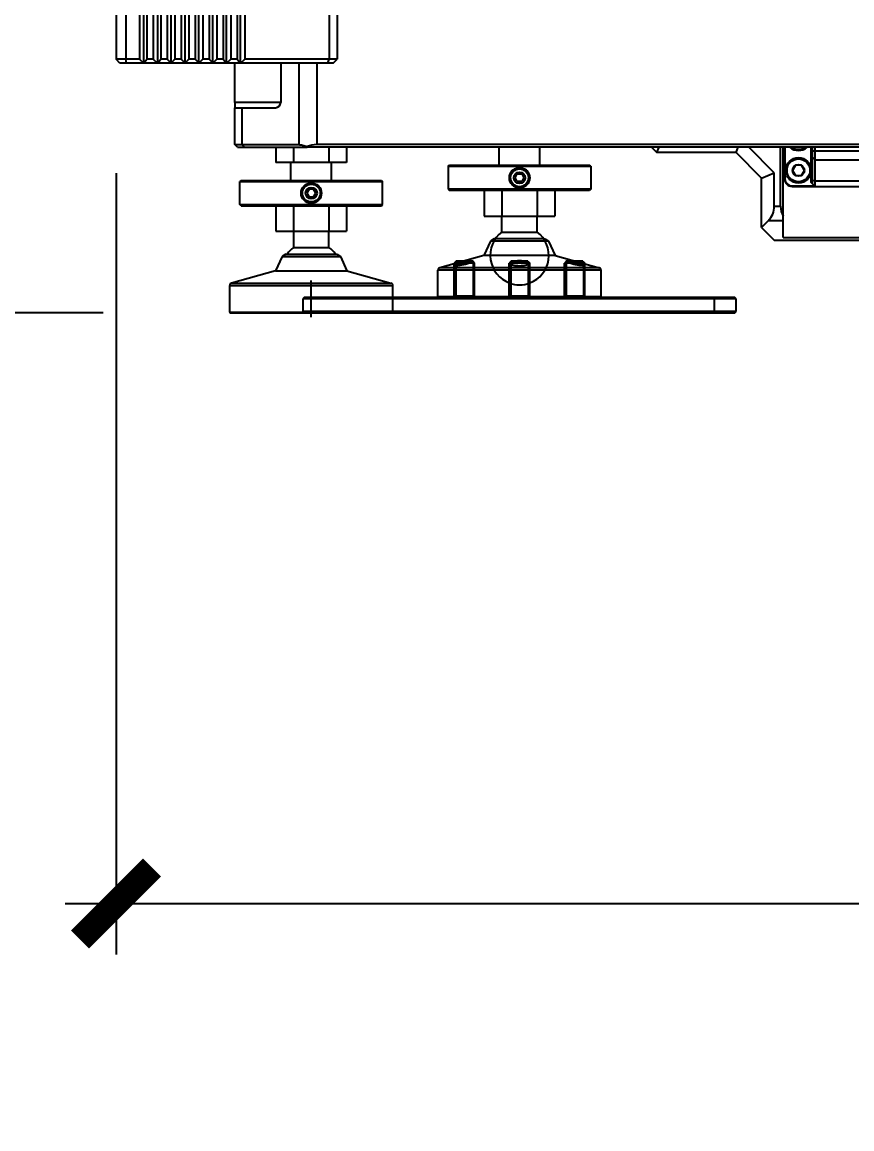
# Model space of a CAD drawing. Header units: millimetres. Extents: x -73584 to -37571, y -61249 to -50748.
# Drawn here: x -54854.5 to -54528.8, y -55821 to -55386.7 of the extents above; entities that cross this region are included whole.
import ezdxf

# ---------------------------------------------------------------- set-up
doc = ezdxf.new("R2010")
doc.units = ezdxf.units.MM
doc.header["$LTSCALE"] = 200
doc.header["$PDSIZE"] = -1
doc.linetypes.add('DOT_CENTER', pattern=[14, 12, -1, 0, -1])
doc.layers.add('1', color=7, linetype='Continuous')
doc.layers.add('DIM', color=3, linetype='Continuous')
doc.styles.add('TSSD_Dimension', font='tssdeng.shx', dxfattribs={"width": 0.7, "bigfont": 'hztxt.shx'})
doc.dimstyles.new('TSSD_20_20', dxfattribs={"dimtxt": 60, "dimasz": 20, "dimexe": 20, "dimexo": 50, "dimgap": 20, "dimtad": 1, "dimdec": 0, "dimzin": 0, "dimdsep": 46, "dimtxsty": 'TSSD_Dimension', "dimblk": 'ARCHTICK', "dimcen": 0, "dimdle": 20, "dimclrt": 7, "dimadec": 0, "dimazin": 0, "dimtfac": 1, "dimtdec": 0, "dimtix": 1, "dimtmove": 2, "dimatfit": 3, "dimfxl": 1, "dimtolj": 1, "dimtzin": 0, "dimarcsym": 0})

# ---------------------------------------------------------------- blocks, each defined once
blk = doc.blocks.new('1236')
at = {"color": 7, "linetype": 'Continuous'}
for p, q in [((-44619.35, -55885.55), (-44619.35, -55878.55)), ((-44603.35, -55885.55), (-44603.35, -55878.55)), ((-44559.49, -55878.55), (-44557.39, -55880.65)), ((-44557.39, -55880.65), (-44556.52, -55878.55)), ((-44526.35, -55880.65), (-44557.39, -55880.65)), ((-44526.35, -55880.65), (-44525.48, -55878.55)), ((-44516.35, -55890.65), (-44526.35, -55880.65)), ((-44511.35, -55888.58), (-44521.37, -55878.55)), ((-44508.85, -55901.74), (-44508.85, -55878.55)), ((-44507.35, -55878.55), (-44507.35, -55890.95)), ((-44507.15, -55878.55), (-44507.15, -55890.95)), ((-44496.85, -55892.45), (-44496.85, -55878.55)), ((-44496.35, -55892.95), (-44496.35, -55878.55)), ((-44496.35, -55879.96), (-44476.35, -55879.96)), ((-44496.35, -55882.46), (-44495.35, -55883.46)), ((-44495.35, -55893.95), (-44495.35, -55878.55)), ((-44639.35, -55886.05), (-44638.85, -55885.55)), ((-44639.35, -55886.05), (-44583.35, -55886.05)), ((-44639.35, -55886.05), (-44639.35, -55895.05)), ((-44638.85, -55885.55), (-44583.85, -55885.55)), ((-44583.35, -55886.05), (-44583.85, -55885.55)), ((-44583.35, -55886.05), (-44583.35, -55895.05)), ((-44503, -55885.65), (-44504.15, -55887.65)), ((-44500.69, -55885.65), (-44503, -55885.65)), ((-44499.54, -55887.65), (-44500.69, -55885.65)), ((-44495.35, -55883.46), (-44477.35, -55883.46)), ((-44613.08, -55890.55), (-44612.21, -55889.05)), ((-44612.21, -55892.05), (-44613.08, -55890.55)), ((-44612.21, -55889.05), (-44610.48, -55889.05)), ((-44610.48, -55889.05), (-44609.61, -55890.55)), ((-44609.61, -55890.55), (-44610.48, -55892.05)), ((-44516.35, -55890.65), (-44511.35, -55888.58)), ((-44516.35, -55910.05), (-44516.35, -55890.65)), ((-44511.35, -55901.74), (-44511.35, -55888.58)), ((-44507.35, -55890.95), (-44507.15, -55890.95)), ((-44504.15, -55887.65), (-44503, -55889.65)), ((-44503, -55889.65), (-44500.69, -55889.65)), ((-44500.69, -55889.65), (-44499.54, -55887.65)), ((-44496.35, -55891.5), (-44495.35, -55891.78)), ((-44583.35, -55895.05), (-44639.35, -55895.05)), ((-44639.35, -55895.05), (-44638.85, -55895.55)), ((-44583.85, -55895.55), (-44638.85, -55895.55)), ((-44625.2, -55895.55), (-44625.2, -55905.55)), ((-44618.27, -55895.55), (-44618.27, -55905.55)), ((-44610.48, -55892.05), (-44612.21, -55892.05)), ((-44604.42, -55895.55), (-44604.42, -55905.55)), ((-44597.49, -55895.55), (-44597.49, -55905.55)), ((-44583.35, -55895.05), (-44583.85, -55895.55)), ((-44504.35, -55893.75), (-44495.55, -55893.75)), ((-44504.35, -55893.75), (-44504.35, -55893.95)), ((-44504.35, -55893.95), (-44468.35, -55893.95)), ((-44495.35, -55893.95), (-44496.85, -55892.45)), ((-44495.35, -55891.78), (-44477.35, -55891.78)), ((-44511.35, -55901.74), (-44508.85, -55901.74)), ((-44625.2, -55905.55), (-44597.49, -55905.55)), ((-44618.25, -55911.85), (-44618.25, -55905.55)), ((-44604.45, -55911.85), (-44604.45, -55905.55)), ((-44513.69, -55907.39), (-44516.35, -55910.05)), ((-44507.85, -55907.39), (-44513.69, -55907.39)), ((-44618.25, -55911.85), (-44604.45, -55911.85)), ((-44516.35, -55910.05), (-44511.35, -55915.05)), ((-44622.76, -55915.46), (-44625.35, -55921.05)), ((-44621.35, -55914.55), (-44622.76, -55915.46)), ((-44599.93, -55915.46), (-44622.76, -55915.46)), ((-44620.83, -55914.55), (-44621.35, -55914.55)), ((-44601.86, -55914.55), (-44620.83, -55914.55)), ((-44601.86, -55914.55), (-44601.35, -55914.55)), ((-44601.35, -55914.55), (-44599.93, -55915.46)), ((-44599.93, -55915.46), (-44597.35, -55921.05)), ((-44511.35, -55915.05), (-44461.35, -55915.05)), ((-44507.85, -55914.05), (-44464.85, -55914.05)), ((-44625.35, -55921.05), (-44642.61, -55925.85)), ((-44597.35, -55921.05), (-44625.35, -55921.05)), ((-44597.35, -55921.05), (-44580.08, -55925.85)), ((-44580.08, -55925.85), (-44642.61, -55925.85)), ((-44636.23, -55923.25), (-44637, -55924.02)), ((-44629, -55924.02), (-44637, -55924.02)), ((-44637, -55937.55), (-44637, -55924.02)), ((-44636.4, -55924.94), (-44636.4, -55937.05)), ((-44629.76, -55923.25), (-44636.23, -55923.25)), ((-44629.76, -55923.25), (-44629, -55924.02)), ((-44629.6, -55923.31), (-44629.6, -55937.05)), ((-44629, -55937.55), (-44629, -55924.02)), ((-44614.58, -55923.25), (-44615.35, -55924.02)), ((-44607.35, -55924.02), (-44615.35, -55924.02)), ((-44615.35, -55937.55), (-44615.35, -55924.02)), ((-44614.75, -55924.17), (-44614.75, -55937.05)), ((-44608.11, -55923.25), (-44614.58, -55923.25)), ((-44608.11, -55923.25), (-44607.35, -55924.02)), ((-44607.95, -55924.17), (-44607.95, -55937.05)), ((-44607.35, -55937.55), (-44607.35, -55924.02)), ((-44592.93, -55923.25), (-44593.69, -55924.02)), ((-44585.69, -55924.02), (-44593.69, -55924.02)), ((-44593.69, -55937.55), (-44593.69, -55924.02)), ((-44593.09, -55923.31), (-44593.09, -55937.05)), ((-44586.46, -55923.25), (-44592.93, -55923.25)), ((-44586.46, -55923.25), (-44585.69, -55924.02)), ((-44586.29, -55924.94), (-44586.29, -55937.05)), ((-44585.69, -55937.55), (-44585.69, -55924.02)), ((-44579.35, -55926.81), (-44643.35, -55926.81)), ((-44643.35, -55937.25), (-44643.35, -55926.81)), ((-44579.35, -55937.25), (-44579.35, -55926.81)), ((-44695.85, -55937.55), (-44696.35, -55938.05)), ((-44526.35, -55938.05), (-44696.35, -55938.05)), ((-44696.35, -55938.05), (-44696.35, -55943.05)), ((-44526.85, -55937.55), (-44695.85, -55937.55)), ((-44579.35, -55937.25), (-44643.35, -55937.25)), ((-44636.4, -55937.05), (-44636.9, -55937.55)), ((-44629.6, -55937.05), (-44636.4, -55937.05)), ((-44629.6, -55937.05), (-44629.1, -55937.55)), ((-44614.75, -55937.05), (-44615.25, -55937.55)), ((-44607.95, -55937.05), (-44614.75, -55937.05)), ((-44611.35, -55938.05), (-44611.35, -55937.55)), ((-44607.95, -55937.05), (-44607.45, -55937.55)), ((-44593.09, -55937.05), (-44593.59, -55937.55)), ((-44586.29, -55937.05), (-44593.09, -55937.05)), ((-44586.29, -55937.05), (-44585.79, -55937.55)), ((-44534.77, -55943.05), (-44534.77, -55938.05)), ((-44526.35, -55938.05), (-44526.85, -55937.55)), ((-44526.35, -55943.05), (-44526.35, -55938.05)), ((-44526.35, -55943.05), (-44696.35, -55943.05)), ((-44696.35, -55943.05), (-44695.85, -55943.55)), ((-44695.85, -55943.55), (-44526.85, -55943.55)), ((-44535.2, -55943.55), (-44534.77, -55943.05)), ((-44526.85, -55943.55), (-44526.35, -55943.05))]:
    blk.add_line(p, q, dxfattribs=at)
at = {"linetype": 'Continuous'}
blk.add_line((-44507.85, -55914.05), (-44507.85, -55878.55), dxfattribs=at)
at = {"color": 7, "linetype": 'Continuous'}
for centre, radius in [((-44501.85, -55887.65), 5), ((-44611.35, -55890.55), 3.5), ((-44501.85, -55887.65), 4.5), ((-44501.85, -55887.65), 2.31), ((-44611.35, -55890.55), 2.25)]:
    blk.add_circle(centre, radius, dxfattribs=at)
for centre, radius, start, end in [((-44501.85, -55874.85), 5, 227.9015, 312.0985), ((-44501.85, -55874.85), 4.5, 235.5396, 304.4588), ((-44611.35, -55890.55), 4, 89.999, 90.2173), ((-44504.35, -55890.95), 3, 180, 270), ((-44504.35, -55890.95), 2.8, 180, 270), ((-44611.35, -55921.05), 11.5, 126.8699, 249.6325), ((-44611.35, -55921.05), 11.5, 290.3675, 53.1301), ((-44642.35, -55926.81), 1, 105.5241, 180), ((-44580.35, -55926.81), 1, 0, 74.4759), ((-44611.35, -55921.05), 11.5, 249.6325, 290.3675), ((-44643.05, -55937.25), 0.3, 180, 270), ((-44579.65, -55937.25), 0.3, 270, 360)]:
    blk.add_arc(centre, radius, start, end, dxfattribs=at)
for centre, start_param, end_param in [((-44519.35, -55901.74), -0.785398, 0), ((-44500.85, -55901.74), -3.141593, -2.636232)]:
    blk.add_ellipse(centre, major_axis=(8, 0), ratio=1, start_param=start_param, end_param=end_param, dxfattribs=at)
for points, knots in [([(-44611.33, -55894.55), (-44611.85, -55894.55), (-44612.91, -55894.34), (-44614.67, -55893.18), (-44615.78, -55890.57), (-44614.69, -55887.95), (-44612.94, -55886.77), (-44611.89, -55886.55), (-44611.36, -55886.55)], [0, 0, 0, 0, 0.127314, 0.253769, 0.500023, 0.746262, 0.8727, 1, 1, 1, 1]), ([(-44611.35, -55886.55), (-44610.82, -55886.55), (-44609.76, -55886.76), (-44608.02, -55887.93), (-44606.91, -55890.54), (-44608.01, -55893.16), (-44609.75, -55894.33), (-44610.81, -55894.55), (-44611.33, -55894.55)], [0, 0, 0, 0, 0.127308, 0.253758, 0.500012, 0.746261, 0.872699, 1, 1, 1, 1]), ([(-44636.4, -55924.94), (-44636.4, -55924.78), (-44635.96, -55924.66), (-44635.53, -55924.44), (-44634.91, -55924.24), (-44634.22, -55924.02), (-44633.47, -55923.81), (-44632.72, -55923.61), (-44631.99, -55923.44), (-44631.34, -55923.31), (-44630.74, -55923.21), (-44630.26, -55923.18), (-44629.6, -55923.09), (-44629.6, -55923.31)], [0, 0, 0, 0, 0.066222, 0.136405, 0.226711, 0.333287, 0.443792, 0.555067, 0.65961, 0.757485, 0.838302, 0.906276, 1, 1, 1, 1]), ([(-44629.6, -55923.31), (-44629.6, -55923.59), (-44630.23, -55923.75), (-44630.81, -55924.02), (-44631.46, -55924.23), (-44632.2, -55924.44), (-44632.97, -55924.62), (-44633.74, -55924.78), (-44634.43, -55924.9), (-44635.1, -55925.01), (-44635.64, -55925.01), (-44636.4, -55925.19), (-44636.4, -55924.94)], [0, 0, 0, 0, 0.117399, 0.193712, 0.288372, 0.399519, 0.518368, 0.622816, 0.729463, 0.818418, 0.894422, 1, 1, 1, 1]), ([(-44607.95, -55924.17), (-44607.95, -55923.97), (-44608.32, -55923.7), (-44608.81, -55923.51), (-44609.36, -55923.36), (-44609.97, -55923.25), (-44610.65, -55923.18), (-44611.35, -55923.16), (-44612.05, -55923.18), (-44612.72, -55923.25), (-44613.33, -55923.36), (-44613.88, -55923.51), (-44614.37, -55923.7), (-44614.75, -55923.97), (-44614.75, -55924.17)], [0, 0, 0, 0, 0.081994, 0.148142, 0.225276, 0.311201, 0.403723, 0.500047, 0.59637, 0.688887, 0.774772, 0.851885, 0.918001, 1, 1, 1, 1]), ([(-44614.75, -55924.17), (-44614.75, -55924.37), (-44614.34, -55924.63), (-44613.81, -55924.8), (-44613.18, -55924.93), (-44612.48, -55925.01), (-44611.72, -55925.05), (-44610.95, -55925.05), (-44610.19, -55925.01), (-44609.5, -55924.93), (-44608.88, -55924.8), (-44608.35, -55924.63), (-44607.95, -55924.37), (-44607.95, -55924.17)], [0, 0, 0, 0, 0.083834, 0.154007, 0.241999, 0.342339, 0.446915, 0.555607, 0.660088, 0.759868, 0.84633, 0.916523, 1, 1, 1, 1]), ([(-44593.09, -55923.31), (-44593.09, -55923.08), (-44592.43, -55923.18), (-44591.94, -55923.21), (-44591.33, -55923.32), (-44590.69, -55923.45), (-44589.96, -55923.62), (-44589.23, -55923.81), (-44588.48, -55924.02), (-44587.81, -55924.23), (-44587.18, -55924.44), (-44586.74, -55924.65), (-44586.29, -55924.78), (-44586.29, -55924.94)], [0, 0, 0, 0, 0.094511, 0.162491, 0.244873, 0.342917, 0.444104, 0.558273, 0.663629, 0.769746, 0.85868, 0.932788, 1, 1, 1, 1]), ([(-44586.29, -55924.94), (-44586.29, -55925.19), (-44587.06, -55925.01), (-44587.6, -55925), (-44588.26, -55924.9), (-44588.96, -55924.78), (-44589.71, -55924.62), (-44590.47, -55924.44), (-44591.19, -55924.24), (-44591.85, -55924.03), (-44592.44, -55923.76), (-44593.09, -55923.59), (-44593.09, -55923.31)], [0, 0, 0, 0, 0.106772, 0.182618, 0.273153, 0.37683, 0.483938, 0.595577, 0.703919, 0.800166, 0.880979, 1, 1, 1, 1])]:
    blk.add_open_spline(points, degree=3, knots=knots, dxfattribs=at)
blk = doc.blocks.new('23-D1022-C_CURAVLE-PLATE-LEFT_Absen-PL__302', base_point=(385.1, 187.98))
at = {"color": 7, "linetype": 'Continuous'}
for p, q in [((386.6, 214.98), (385.1, 213.48)), ((385.1, 213.48), (385.1, 189.48)), ((388.92, 213.48), (385.1, 213.48)), ((389.28, 214.98), (386.6, 214.98)), ((394.29, 213.48), (388.92, 213.48)), ((396.03, 214.98), (389.28, 214.98)), ((396.03, 214.98), (394.29, 213.48)), ((394.29, 213.48), (394.29, 189.48)), ((401.4, 214.98), (396.03, 214.98)), ((396.03, 187.98), (396.03, 214.98)), ((397.22, 213.48), (396.03, 214.98)), ((397.22, 213.48), (397.22, 189.48)), ((399.71, 213.48), (397.22, 213.48)), ((401.4, 214.98), (399.71, 213.48)), ((399.71, 213.48), (399.71, 189.48)), ((406.8, 214.98), (401.4, 214.98)), ((401.4, 214.98), (401.4, 187.98)), ((402.66, 213.48), (401.4, 214.98)), ((402.66, 213.48), (402.66, 189.48)), ((405.17, 213.48), (402.66, 213.48)), ((406.8, 214.98), (405.17, 213.48)), ((405.17, 213.48), (405.17, 189.48)), ((412.22, 214.98), (406.8, 214.98)), ((406.8, 187.98), (406.8, 214.98)), ((408.14, 213.48), (406.8, 214.98)), ((408.14, 213.48), (408.14, 189.48)), ((410.66, 213.48), (408.14, 213.48)), ((412.22, 214.98), (410.66, 213.48)), ((410.66, 213.48), (410.66, 189.48)), ((417.66, 214.98), (412.22, 214.98)), ((412.22, 187.98), (412.22, 214.98)), ((413.63, 213.48), (412.22, 214.98)), ((416.16, 213.48), (413.63, 213.48)), ((413.63, 213.48), (413.63, 189.48)), ((417.66, 214.98), (416.16, 213.48)), ((416.16, 213.48), (416.16, 189.48)), ((418.75, 214.98), (417.66, 214.98)), ((417.66, 187.98), (417.66, 214.98)), ((419.14, 213.48), (417.66, 214.98)), ((423.1, 214.98), (418.75, 214.98)), ((419.14, 213.48), (419.14, 189.48)), ((421.66, 213.48), (419.14, 213.48)), ((423.1, 214.98), (421.66, 213.48)), ((421.66, 213.48), (421.66, 189.48)), ((423.1, 187.98), (423.1, 214.98)), ((424.64, 213.48), (423.1, 214.98)), ((428.53, 214.98), (423.1, 214.98)), ((427.16, 213.48), (424.64, 213.48)), ((424.64, 213.48), (424.64, 189.48)), ((428.53, 214.98), (427.16, 213.48)), ((427.16, 213.48), (427.16, 189.48)), ((428.53, 187.98), (428.53, 214.98)), ((433.75, 214.98), (428.53, 214.98)), ((430.14, 213.48), (428.53, 214.98)), ((430.14, 213.48), (430.14, 189.48)), ((432.65, 213.48), (430.14, 213.48)), ((433.95, 214.98), (432.65, 213.48)), ((432.65, 213.48), (432.65, 189.48)), ((433.95, 214.98), (433.75, 214.98)), ((434.68, 214.98), (433.95, 214.98)), ((433.95, 187.98), (433.95, 214.98)), ((435.61, 213.48), (433.95, 214.98)), ((456.82, 214.98), (434.68, 214.98)), ((468.83, 213.48), (435.61, 213.48)), ((435.61, 213.48), (435.61, 189.48)), ((463.89, 214.98), (456.82, 214.98)), ((468.24, 214.98), (463.89, 214.98)), ((470.35, 214.98), (468.24, 214.98)), ((471.85, 213.48), (468.83, 213.48)), ((470.35, 214.98), (471.85, 213.48)), ((471.85, 213.48), (471.85, 189.48)), ((388.92, 189.48), (385.1, 189.48)), ((386.6, 187.98), (385.1, 189.48)), ((389.28, 187.98), (386.6, 187.98)), ((394.29, 189.48), (388.92, 189.48)), ((396.03, 187.98), (389.28, 187.98)), ((394.29, 189.48), (396.03, 187.98)), ((396.03, 187.98), (397.22, 189.48)), ((401.4, 187.98), (396.03, 187.98)), ((399.71, 189.48), (397.22, 189.48)), ((399.71, 189.48), (401.4, 187.98)), ((401.4, 187.98), (402.66, 189.48)), ((406.8, 187.98), (401.4, 187.98)), ((405.17, 189.48), (402.66, 189.48)), ((405.17, 189.48), (406.8, 187.98)), ((406.8, 187.98), (408.14, 189.48)), ((412.22, 187.98), (406.8, 187.98)), ((410.66, 189.48), (408.14, 189.48)), ((410.66, 189.48), (412.22, 187.98)), ((412.22, 187.98), (413.63, 189.48)), ((417.66, 187.98), (412.22, 187.98)), ((416.16, 189.48), (413.63, 189.48)), ((416.16, 189.48), (417.66, 187.98)), ((417.66, 187.98), (419.14, 189.48)), ((423.1, 187.98), (417.66, 187.98)), ((421.66, 189.48), (419.14, 189.48)), ((421.66, 189.48), (423.1, 187.98)), ((423.1, 187.98), (424.64, 189.48)), ((428.53, 187.98), (423.1, 187.98)), ((427.16, 189.48), (424.64, 189.48)), ((427.16, 189.48), (428.53, 187.98)), ((428.53, 187.98), (430.14, 189.48)), ((433.95, 187.98), (428.53, 187.98)), ((432.65, 189.48), (430.14, 189.48)), ((432.65, 189.48), (433.95, 187.98)), ((433.95, 187.98), (435.61, 189.48)), ((468.24, 187.98), (433.95, 187.98)), ((468.83, 189.48), (435.61, 189.48)), ((470.35, 187.98), (468.24, 187.98)), ((471.85, 189.48), (468.83, 189.48)), ((470.35, 187.98), (471.85, 189.48))]:
    blk.add_line(p, q, dxfattribs=at)
at = {"color": 140, "linetype": 'Continuous'}
for p, q in [((388.92, 213.48), (389.28, 214.98)), ((388.92, 213.48), (388.92, 189.48)), ((468.24, 214.98), (468.83, 213.48)), ((468.83, 213.48), (468.83, 189.48)), ((389.28, 187.98), (388.92, 189.48)), ((468.24, 187.98), (468.83, 189.48))]:
    blk.add_line(p, q, dxfattribs=at)
blk = doc.blocks.new('23-D1023-C_CURAVLE-PLATE-RIGHT_Absen-PL__303', base_point=(865.65, 169.98))
at = {"color": 7, "linetype": 'Continuous'}
for p, q in [((874.14, 196.98), (872.64, 195.48)), ((872.64, 195.48), (872.64, 186.98)), ((874.49, 195.48), (872.64, 195.48)), ((875.07, 196.98), (874.14, 196.98)), ((944.52, 195.48), (874.49, 195.48)), ((944.18, 196.98), (875.07, 196.98)), ((945.34, 196.98), (944.18, 196.98)), ((946.84, 195.48), (944.52, 195.48)), ((945.34, 196.98), (946.84, 195.48)), ((946.84, 195.48), (946.84, 186.98)), ((867.15, 186.98), (865.65, 185.48)), ((867.15, 186.98), (869.26, 186.98)), ((869.26, 186.98), (874.49, 186.98)), ((874.49, 186.98), (917.66, 186.98)), ((917.66, 186.98), (916.16, 185.48)), ((917.66, 169.98), (917.66, 186.98)), ((919.14, 185.48), (917.66, 186.98)), ((917.66, 186.98), (944.52, 186.98)), ((944.52, 186.98), (948.22, 186.98)), ((948.22, 186.98), (950.9, 186.98)), ((950.9, 186.98), (952.4, 185.48)), ((865.65, 170.98), (865.65, 185.48)), ((865.65, 185.48), (868.67, 185.48)), ((868.67, 185.48), (916.16, 185.48)), ((916.16, 170.98), (916.16, 185.48)), ((919.14, 170.98), (919.14, 185.48)), ((919.14, 185.48), (948.58, 185.48)), ((948.58, 185.48), (952.4, 185.48)), ((952.4, 170.98), (952.4, 185.48)), ((865.65, 170.98), (868.67, 170.98)), ((866.65, 169.98), (865.65, 170.98)), ((866.65, 169.98), (869.06, 169.98)), ((868.67, 170.98), (916.16, 170.98)), ((869.06, 169.98), (873.61, 169.98)), ((873.61, 169.98), (880.68, 169.98)), ((880.68, 169.98), (902.82, 169.98)), ((902.82, 169.98), (903.75, 169.98)), ((903.75, 169.98), (917.16, 169.98)), ((916.16, 170.98), (917.16, 169.98)), ((917.16, 169.98), (917.66, 169.98)), ((918.16, 169.98), (917.66, 169.98)), ((918.16, 169.98), (919.14, 170.98)), ((918.16, 169.98), (918.75, 169.98)), ((918.75, 169.98), (948.34, 169.98)), ((919.14, 170.98), (948.58, 170.98)), ((948.34, 169.98), (951.4, 169.98)), ((948.58, 170.98), (952.4, 170.98)), ((951.4, 169.98), (952.4, 170.98))]:
    blk.add_line(p, q, dxfattribs=at)
at = {"color": 140, "linetype": 'Continuous'}
for p, q in [((875.07, 196.98), (874.49, 195.48)), ((874.49, 195.48), (874.49, 186.98)), ((944.18, 196.98), (944.52, 195.48)), ((944.52, 195.48), (944.52, 186.98)), ((868.67, 185.48), (869.26, 186.98)), ((948.22, 186.98), (948.58, 185.48)), ((868.67, 170.98), (868.67, 185.48)), ((948.58, 170.98), (948.58, 185.48)), ((868.67, 170.98), (869.06, 169.98)), ((948.58, 170.98), (948.34, 169.98))]:
    blk.add_line(p, q, dxfattribs=at)
blk = doc.blocks.new('PH_23_CURVEABLE-PLATE-SET_BASESTAND-0_5m_Absen-PL__304', base_point=(385.1, 169.98))
for name, p in [('23-D1022-C_CURAVLE-PLATE-LEFT_Absen-PL__302', (385.1, 187.98)), ('23-D1023-C_CURAVLE-PLATE-RIGHT_Absen-PL__303', (865.65, 169.98))]:
    blk.add_blockref(name, p)
blk = doc.blocks.new('HEXAGON-SOCKET-BOLT_DIN-916_M5x16_45H_STEEL_2__346', base_point=(459.5, 134.73))
at = {"color": 7, "linetype": 'Continuous'}
for p, q in [((460.88, 138.48), (460.02, 136.98)), ((460.02, 136.98), (460.88, 135.48)), ((462.62, 138.48), (460.88, 138.48)), ((460.88, 135.48), (462.62, 135.48)), ((463.48, 136.98), (462.62, 138.48)), ((462.62, 135.48), (463.48, 136.98))]:
    blk.add_line(p, q, dxfattribs=at)
blk.add_circle((461.75, 136.98), 2.25, dxfattribs=at)
blk = doc.blocks.new('23-D0025-B_HAND-RING_ADJUSTABLE-FOOT_Absen__347', base_point=(433.75, 131.98))
at = {"color": 7, "linetype": 'Continuous'}
for p, q in [((434.25, 141.98), (433.75, 141.48)), ((433.75, 141.48), (489.75, 141.48)), ((433.75, 132.48), (433.75, 141.48)), ((434.25, 141.98), (489.25, 141.98)), ((489.25, 141.98), (489.75, 141.48)), ((489.75, 132.48), (489.75, 141.48)), ((433.75, 132.48), (489.75, 132.48)), ((434.25, 131.98), (433.75, 132.48)), ((434.25, 131.98), (447.89, 131.98)), ((447.89, 131.98), (453.75, 131.98)), ((453.75, 131.98), (454.82, 131.98)), ((454.82, 131.98), (468.68, 131.98)), ((468.68, 131.98), (469.75, 131.98)), ((469.75, 131.98), (475.61, 131.98)), ((475.61, 131.98), (489.25, 131.98)), ((489.25, 131.98), (489.75, 132.48))]:
    blk.add_line(p, q, dxfattribs=at)
for radius in [4, 3.5]:
    blk.add_circle((461.75, 136.98), radius, dxfattribs=at)
blk = doc.blocks.new('HEXAGON-THIN-NUT_DIN-439-B_M16_A2-70_STAINLESS-STEEL__348', base_point=(447.89, 148.98))
at = {"color": 7, "linetype": 'Continuous'}
for p, q in [((447.89, 154.98), (447.89, 148.98)), ((454.82, 154.98), (454.82, 148.98)), ((468.68, 154.98), (468.68, 148.98)), ((475.61, 154.98), (475.61, 148.98)), ((454.82, 148.98), (447.89, 148.98)), ((468.68, 148.98), (454.82, 148.98)), ((475.61, 148.98), (468.68, 148.98))]:
    blk.add_line(p, q, dxfattribs=at)
blk = doc.blocks.new('P01_LEG_M16xL80mm_STAINLESS-STEEL__349', base_point=(447.89, 112.98))
at = {"color": 7, "linetype": 'Continuous'}
for p, q in [((453.75, 141.98), (453.75, 148.98)), ((469.75, 141.98), (469.75, 148.98)), ((447.89, 131.98), (447.89, 121.98)), ((447.89, 131.98), (453.75, 131.98)), ((453.75, 131.98), (454.82, 131.98)), ((454.82, 131.98), (454.82, 121.98)), ((454.82, 131.98), (468.68, 131.98)), ((468.68, 131.98), (468.68, 121.98)), ((468.68, 131.98), (469.75, 131.98)), ((469.75, 131.98), (475.61, 131.98)), ((475.61, 131.98), (475.61, 121.98)), ((447.89, 121.98), (454.82, 121.98)), ((454.82, 121.98), (454.85, 121.98)), ((454.85, 115.68), (454.85, 121.98)), ((454.85, 121.98), (468.65, 121.98)), ((468.65, 121.98), (468.68, 121.98)), ((468.65, 115.68), (468.65, 121.98)), ((468.68, 121.98), (475.61, 121.98)), ((454.85, 115.68), (468.65, 115.68))]:
    blk.add_line(p, q, dxfattribs=at)
for start, end in [(126.8699, 145.5826), (34.4174, 53.1301)]:
    blk.add_arc((461.75, 106.48), 11.5, start, end, dxfattribs=at)
blk = doc.blocks.new('P02_FOOT_Ø65_STEEL__350', base_point=(429.75, 89.98))
at = {"color": 7, "linetype": 'Continuous'}
for p, q in [((451.75, 112.98), (450.33, 112.07)), ((451.75, 112.98), (471.75, 112.98)), ((471.75, 112.98), (473.17, 112.07)), ((450.33, 112.07), (447.75, 106.48)), ((450.33, 112.07), (473.17, 112.07)), ((473.17, 112.07), (475.75, 106.48)), ((447.75, 106.48), (430.48, 101.68)), ((447.75, 106.48), (475.75, 106.48)), ((475.75, 106.48), (493.02, 101.68)), ((429.75, 90.28), (429.75, 100.72)), ((493.75, 90.28), (493.75, 100.72)), ((430.05, 89.98), (493.45, 89.98))]:
    blk.add_line(p, q, dxfattribs=at)
at = {"color": 140, "linetype": 'Continuous'}
for p, q in [((429.75, 100.72), (493.75, 100.72)), ((430.48, 101.68), (493.02, 101.68)), ((429.75, 90.28), (493.75, 90.28))]:
    blk.add_line(p, q, dxfattribs=at)
at = {"color": 7, "linetype": 'Continuous'}
for centre, radius, start, end in [((430.75, 100.72), 1, 105.5241, 180), ((492.75, 100.72), 1, 0, 74.4759), ((430.05, 90.28), 0.3, 180, 270), ((493.45, 90.28), 0.3, 270, 0)]:
    blk.add_arc(centre, radius, start, end, dxfattribs=at)
at = {"layer": '1', "color": 1, "linetype": 'DOT_CENTER'}
blk.add_line((461.75, 88.28), (461.75, 102.72), dxfattribs=at)
blk = doc.blocks.new('23-B0029-B_ADJUSTABLE-M16xL80_FOOT-Ø64-STAINLESS-STEEL__351', base_point=(429.75, 89.98))
for name, p in [('HEXAGON-THIN-NUT_DIN-439-B_M16_A2-70_STAINLESS-STEEL__348', (447.89, 148.98)), ('P01_LEG_M16xL80mm_STAINLESS-STEEL__349', (447.89, 112.98)), ('P02_FOOT_Ø65_STEEL__350', (429.75, 89.98))]:
    blk.add_blockref(name, p)
blk = doc.blocks.new('23-A0234-B_FOOT_BASESTAND_Absen-M2_9__352', base_point=(429.75, 89.98))
for name, p in [('23-B0029-B_ADJUSTABLE-M16xL80_FOOT-Ø64-STAINLESS-STEEL__351', (429.75, 89.98)), ('23-D0025-B_HAND-RING_ADJUSTABLE-FOOT_Absen__347', (433.75, 131.98)), ('HEXAGON-SOCKET-BOLT_DIN-916_M5x16_45H_STEEL_2__346', (459.5, 134.73))]:
    blk.add_blockref(name, p)
blk = doc.blocks.new('DIZUO')
at = {"color": 7, "linetype": 'Continuous'}
for p, q in [((-43771.02, -55418.26), (-43771.02, -55402.76)), ((-43753.02, -55402.76), (-43753.02, -55418.26)), ((-43771.02, -55418.26), (-43771.02, -55420.26)), ((-43771.02, -55434.76), (-43771.02, -55420.26)), ((-43771.02, -55420.26), (-43768.09, -55420.26)), ((-43768.09, -55420.26), (-43755.02, -55420.26)), ((-43770.02, -55435.76), (-43771.02, -55434.76)), ((-43771.02, -55434.76), (-43768.09, -55434.76)), ((-43768.09, -55434.76), (-43745.95, -55434.76)), ((-43299.02, -55434.76), (-43738.88, -55434.76)), ((-43770.02, -55435.76), (-43767.38, -55435.76)), ((-43767.38, -55435.76), (-43742.61, -55435.76)), ((-43742.61, -55435.76), (-43742.7, -55435.52)), ((-43299.43, -55435.76), (-43742.61, -55435.76))]:
    blk.add_line(p, q, dxfattribs=at)
at = {"color": 140, "linetype": 'Continuous'}
for p, q in [((-43745.95, -55402.76), (-43745.95, -55434.76)), ((-43738.88, -55402.76), (-43738.88, -55434.76)), ((-43753.02, -55418.26), (-43771.02, -55418.26)), ((-43768.09, -55434.76), (-43768.09, -55420.26)), ((-43767.38, -55435.76), (-43768.09, -55434.76))]:
    blk.add_line(p, q, dxfattribs=at)
at = {"color": 7, "linetype": 'Continuous'}
for centre, radius, start, end in [((-43755.02, -55418.26), 2, 270, 0), ((-43738.88, -55444.76), 10, 90, 112.5)]:
    blk.add_arc(centre, radius, start, end, dxfattribs=at)
blk.add_spline([(-43745.95, -55434.76), (-43744.43, -55434.95), (-43742.7, -55435.52)], degree=3, dxfattribs=at)
for name, p in [('PH_23_CURVEABLE-PLATE-SET_BASESTAND-0_5m_Absen-PL__304', (-43817.67, -55420.76)), ('23-A0234-B_FOOT_BASESTAND_Absen-M2_9__352', (-43773.02, -55500.76))]:
    blk.add_blockref(name, p)
blk = doc.blocks.new('*U614')
at = {"layer": 'DIM', "color": 3}
for name, p in [('DIZUO', (43534.02, 55420.11)), ('1236', (44486.09, 55862.9))]:
    blk.add_blockref(name, p, dxfattribs=at)
blk = doc.blocks.new('*U615')
at = {"layer": 'DIM', "color": 0, "linetype": 'ByBlock', "lineweight": -2, "transparency": 16777216}
blk.add_blockref('*U614', (-4000, 0), dxfattribs=at)
blk = doc.blocks.new('_ArchTick')
at = {"color": 0, "linetype": 'ByBlock'}
blk.add_lwpolyline([(-0.707, -0.707, 0.5, 0.5, 0), (0.707, 0.707, 0.5, 0.5, 0)], format="xyseb", dxfattribs=at)
blk = doc.blocks.new('*D696')
at = {"layer": 'Defpoints', "color": 0, "transparency": 16777216}
for p in [(-54817.67, -55395.94), (-50250.37, -55412.51), (-50250.37, -55732.63)]:
    blk.add_point(p, dxfattribs=at)
at = {"layer": 'DIM', "color": 0, "lineweight": -2, "transparency": 16777216}
for p, q in [((-54817.67, -55445.94), (-54817.67, -55752.63)), ((-50250.37, -55462.51), (-50250.37, -55752.63)), ((-54837.67, -55732.63), (-50230.37, -55732.63))]:
    blk.add_line(p, q, dxfattribs=at)
at = {"layer": 'DIM', "color": 0, "lineweight": -2, "transparency": 16777216, "xscale": 20, "yscale": 20, "zscale": 20, "rotation": 180}
blk.add_blockref('_ArchTick', (-54817.67, -55732.63), dxfattribs=at)
at = {"layer": 'DIM', "color": 0, "lineweight": -2, "transparency": 16777216, "xscale": 20, "yscale": 20, "zscale": 20}
blk.add_blockref('_ArchTick', (-50250.37, -55732.63), dxfattribs=at)
at = {"layer": 'DIM', "color": 7, "transparency": 16777216, "insert": (-52534.02, -55681.47), "char_height": 60, "attachment_point": 5, "style": 'TSSD_Dimension'}
blk.add_mtext('\\A1;4567 [14\'-11 3/4"]', dxfattribs=at)
blk = doc.blocks.new('*D1464')
at = {"layer": 'Defpoints', "color": 0, "transparency": 16777216}
for p in [(-54784.28, -55360.76), (-55264.22, -55500.76), (-54772.72, -55500.76)]:
    blk.add_point(p, dxfattribs=at)
at = {"layer": 'DIM', "color": 0, "lineweight": -2, "transparency": 16777216}
for p, q in [((-55264.22, -55340.76), (-55264.22, -55520.76)), ((-54834.28, -55360.76), (-55284.22, -55360.76)), ((-54822.72, -55500.76), (-55284.22, -55500.76))]:
    blk.add_line(p, q, dxfattribs=at)
at = {"layer": 'DIM', "color": 0, "lineweight": -2, "transparency": 16777216, "xscale": 20, "yscale": 20, "zscale": 20}
for p, rotation in [((-55264.22, -55360.76), 90), ((-55264.22, -55500.76), 270)]:
    blk.add_blockref('_ArchTick', p, dxfattribs=dict(at, rotation=rotation))
at = {"layer": 'DIM', "color": 7, "transparency": 16777216, "insert": (-55366.34, -55438.13), "char_height": 60, "attachment_point": 5, "rotation": 90, "style": 'TSSD_Dimension'}
blk.add_mtext('\\A1;140 [5 1/2"]', dxfattribs=at)

msp = doc.modelspace()

# ---------------------------------------------------------------- block references
at = {"layer": 'DIM', "color": 3}
msp.add_blockref('*U615', (-50534.02, -55420.108), dxfattribs=at)

# ---------------------------------------------------------------- dimensions: what is measured, and where the dimension line sits
at = {"layer": 'DIM'}
dim = msp.add_linear_dim(base=(-55264.219, -55500.758), p1=(-54784.278, -55360.758), p2=(-54772.72, -55500.758), angle=90, dimstyle='TSSD_20_20', dxfattribs=at)
dim.commit()
dim.dimension.update_dxf_attribs({"geometry": '*D1464', "text_midpoint": (-55366.335, -55438.126), "dimtype": 160})
dim = msp.add_linear_dim(base=(-50250.373, -55732.626), p1=(-54817.667, -55395.938), p2=(-50250.373, -55412.508), dimstyle='TSSD_20_20', dxfattribs=at)
dim.commit()
dim.dimension.update_dxf_attribs({"geometry": '*D696', "text_midpoint": (-52534.02, -55681.473)})

doc.saveas('drawing.dxf')
